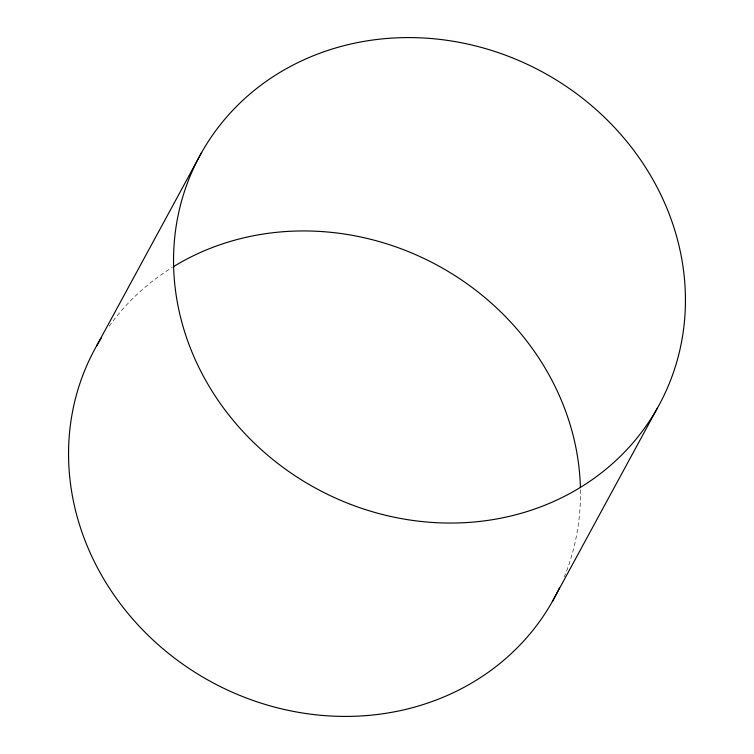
<?xml version="1.0" encoding="UTF-8"?>
<svg xmlns="http://www.w3.org/2000/svg" width="754" height="754" viewBox="0 0 754 754"><rect width="100%" height="100%" fill="white"/><g stroke="black" fill="none" stroke-linecap="round" stroke-linejoin="round"><path stroke-width="0.57" stroke-dasharray="3.77 2.83" d="M109.16 326.228A261.289 237.001 28.5 0 1 172.327 267.368M580.439 489.789A261.289 237.001 28.5 0 1 564.331 576.791"/><path stroke-width="1.13" d="M96.691 345.747L201.676 152.393M552.324 601.607L657.309 408.253A261.289 237.001 28.5 0 0 416.632 37.7A261.289 237.001 28.5 0 0 214.541 395.011A261.289 237.001 28.5 0 0 657.309 408.253M559.44 587.903A261.289 237.001 28.5 0 1 211.026 681.739A261.289 237.001 28.5 0 1 101.187 338.16M173.288 266.775A261.289 237.001 28.5 0 1 437.461 265.333A261.289 237.001 28.5 0 1 580.391 487.536"/></g></svg>
